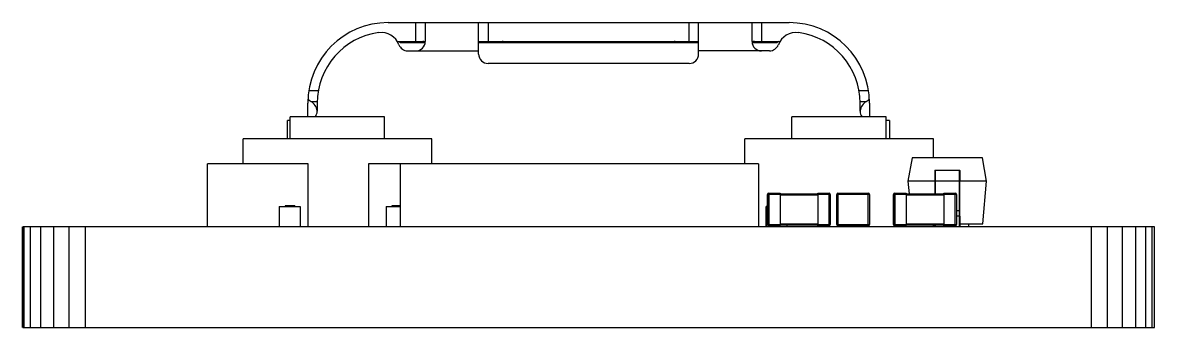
# Model space of a CAD drawing. Header units: inches. Extents: x -3.8 to 68.3, y -16.6 to 35.1.
# Drawn here: x 12.53 to 30.54, y -16.65 to -11.8 of the extents above; entities that cross this region are included whole.
import ezdxf

# ---------------------------------------------------------------- set-up
doc = ezdxf.new("R2010")
doc.units = ezdxf.units.IN
doc.header["$LTSCALE"] = 1.21
doc.header["$MEASUREMENT"] = 0
doc.layers.get('0').update_dxf_attribs({"linetype": 'CONTINUOUS'})
for name, color, linetype in [('INTFCLR_1532', 7, 'CONTINUOUS'), ('INTFCLR_1532_1', 7, 'CONTINUOUS'), ('INTFCLR_1532_2', 7, 'CONTINUOUS')]:
    doc.layers.add(name, color=color, linetype=linetype)

msp = doc.modelspace()

# ---------------------------------------------------------------- linework, layer by layer
at = {"color": 7, "linetype": 'Continuous'}
for p, q in [((18.346, -11.798), (18.927, -11.798)), ((18.786, -12.098), (18.786, -11.798)), ((18.936, -11.801), (18.927, -11.798)), ((18.936, -11.798), (19.786, -11.798)), ((18.936, -11.801), (18.936, -12.098)), ((19.795, -11.798), (19.786, -11.801)), ((19.786, -12.298), (19.786, -11.801)), ((19.795, -11.798), (23.277, -11.798)), ((19.936, -11.798), (19.936, -12.098)), ((23.136, -12.098), (23.136, -11.798)), ((23.286, -11.801), (23.277, -11.798)), ((23.286, -11.798), (24.136, -11.798)), ((23.286, -12.298), (23.286, -11.801)), ((24.145, -11.798), (24.136, -11.801)), ((24.136, -12.098), (24.136, -11.801)), ((24.145, -11.798), (24.726, -11.798)), ((24.286, -11.798), (24.286, -12.098)), ((18.489, -12.098), (18.936, -12.098)), ((18.933, -12.118), (18.541, -12.118)), ((18.932, -12.099), (18.927, -12.098)), ((23.286, -12.118), (19.786, -12.118)), ((19.795, -12.098), (23.277, -12.098)), ((24.136, -12.098), (24.583, -12.098)), ((24.145, -12.098), (24.137, -12.102)), ((24.531, -12.118), (24.139, -12.118)), ((18.658, -12.248), (19.786, -12.248)), ((24.414, -12.248), (23.286, -12.248)), ((23.136, -12.448), (19.936, -12.448)), ((17.082, -12.878), (17.234, -12.878)), ((25.838, -12.878), (25.99, -12.878)), ((17.066, -13.298), (17.066, -13.078)), ((17.116, -13.052), (17.218, -13.052)), ((17.216, -13.078), (17.216, -13.208)), ((25.854, -13.052), (25.956, -13.052)), ((25.856, -13.208), (25.856, -13.078)), ((26.006, -13.078), (26.006, -13.298)), ((16.789, -13.648), (16.789, -13.298)), ((18.289, -13.298), (16.789, -13.298)), ((17.196, -13.283), (17.196, -13.298)), ((18.289, -13.648), (18.289, -13.298)), ((26.271, -13.298), (24.771, -13.298)), ((24.771, -13.648), (24.771, -13.298)), ((25.876, -13.298), (25.876, -13.283)), ((26.271, -13.648), (26.271, -13.298)), ((16.746, -13.648), (16.746, -13.358)), ((16.789, -13.358), (16.746, -13.358)), ((26.326, -13.358), (26.271, -13.358)), ((26.326, -13.358), (26.326, -13.648)), ((16.039, -14.048), (16.039, -13.648)), ((16.04, -14.048), (16.04, -13.648)), ((19.039, -13.648), (16.04, -13.648)), ((19.039, -14.048), (19.039, -13.648)), ((24.021, -14.048), (24.021, -13.648)), ((27.022, -13.648), (24.022, -13.648)), ((24.022, -14.048), (24.022, -13.648)), ((27.022, -13.948), (27.022, -13.648)), ((26.684, -13.948), (26.618, -14.323)), ((26.684, -13.948), (26.618, -14.323)), ((27.802, -13.948), (26.684, -13.948)), ((27.868, -14.323), (27.802, -13.948)), ((15.47, -15.048), (15.47, -14.048)), ((15.471, -15.048), (15.471, -14.048)), ((17.071, -14.048), (15.471, -14.048)), ((17.071, -15.048), (17.071, -14.048)), ((18.032, -14.048), (18.032, -15.048)), ((18.033, -14.048), (18.033, -15.048)), ((24.238, -14.048), (18.033, -14.048)), ((18.538, -14.048), (18.538, -15.048)), ((24.238, -14.048), (24.238, -15.048)), ((27.043, -14.153), (27.043, -14.523)), ((27.048, -14.148), (27.438, -14.148)), ((27.048, -14.148), (27.048, -14.523)), ((27.438, -15.043), (27.438, -14.148)), ((27.443, -14.153), (27.443, -14.32)), ((27.043, -14.323), (26.618, -14.323)), ((26.618, -14.323), (26.635, -14.523)), ((26.618, -14.323), (26.635, -14.523)), ((27.048, -14.32), (27.043, -14.32)), ((27.438, -14.32), (27.048, -14.32)), ((27.443, -14.32), (27.438, -14.32)), ((27.443, -14.878), (27.443, -14.32)), ((27.868, -14.323), (27.443, -14.323)), ((27.809, -14.998), (27.868, -14.323)), ((16.614, -14.723), (16.614, -15.048)), ((16.614, -14.723), (16.614, -15.048)), ((16.614, -14.723), (16.944, -14.723)), ((16.614, -14.748), (16.614, -14.748)), ((16.705, -14.713), (16.705, -14.723)), ((16.863, -14.713), (16.705, -14.713)), ((16.709, -14.713), (16.709, -14.723)), ((16.859, -14.713), (16.859, -14.723)), ((16.863, -14.713), (16.863, -14.723)), ((16.944, -14.723), (16.944, -15.048)), ((18.314, -14.723), (18.314, -15.048)), ((18.314, -14.723), (18.314, -15.048)), ((18.314, -14.723), (18.538, -14.723)), ((18.314, -14.748), (18.314, -14.748)), ((18.405, -14.713), (18.405, -14.723)), ((18.538, -14.713), (18.405, -14.713)), ((18.409, -14.713), (18.409, -14.723)), ((24.382, -14.723), (24.36, -14.723)), ((24.36, -15.048), (24.36, -14.723)), ((24.36, -14.723), (24.36, -15.048)), ((24.36, -14.748), (24.36, -14.748)), ((27.388, -14.787), (27.438, -14.787)), ((27.388, -14.873), (27.438, -14.873)), ((27.443, -14.878), (27.388, -14.878)), ((27.438, -14.787), (27.443, -14.787)), ((27.443, -14.878), (27.443, -15.043)), ((12.529, -16.648), (12.529, -15.048)), ((12.53, -16.648), (12.53, -15.048)), ((30.538, -15.048), (12.53, -15.048)), ((12.556, -16.648), (12.556, -15.048)), ((12.656, -16.648), (12.656, -15.048)), ((12.817, -16.648), (12.817, -15.048)), ((13.026, -16.648), (13.026, -15.048)), ((13.269, -16.648), (13.269, -15.048)), ((13.53, -16.648), (13.53, -15.048)), ((16.614, -15.023), (16.614, -15.023)), ((18.314, -15.023), (18.314, -15.023)), ((24.36, -15.023), (24.36, -15.023)), ((24.69, -15.023), (24.69, -15.048)), ((27.022, -15.048), (27.022, -15.023)), ((27.043, -15.023), (27.043, -15.043)), ((27.043, -15.043), (27.043, -15.023)), ((27.043, -15.043), (27.043, -15.023)), ((27.043, -15.043), (27.443, -15.043)), ((27.048, -15.023), (27.048, -15.043)), ((27.443, -14.998), (27.809, -14.998)), ((27.582, -14.998), (27.582, -15.048)), ((29.54, -16.648), (29.54, -15.048)), ((29.791, -16.648), (29.791, -15.048)), ((30.034, -16.648), (30.034, -15.048)), ((30.243, -16.648), (30.243, -15.048)), ((30.403, -16.648), (30.403, -15.048)), ((30.504, -16.648), (30.504, -15.048)), ((30.538, -16.648), (30.538, -15.048)), ((12.53, -16.648), (30.538, -16.648))]:
    msp.add_line(p, q, dxfattribs=at)
for centre, radius, start, end in [((18.346, -13.078), 1.28, 90, 180), ((24.726, -13.078), 1.28, 0, 90), ((18.346, -13.078), 1.13, 97.6158, 180), ((18.236, -12.256), 0.3, 20.463, 97.6158), ((24.836, -12.256), 0.3, 82.3842, 159.537), ((24.726, -13.078), 1.13, 0, 82.3842), ((18.471, -12.185), 0.0967, 43.6028, 63.6972), ((18.658, -12.098), 0.15, 200.463, 270), ((18.786, -12.098), 0.15, 270, 0), ((18.896, -12.198), 0.1, 66.8756, 90), ((20.176, -12.198), 0.1, 90, 126.3612), ((22.896, -12.198), 0.1, 53.6388, 90), ((24.286, -12.098), 0.15, 180, 270), ((24.176, -12.198), 0.1, 90, 113.1187), ((24.414, -12.098), 0.15, 270, 339.537), ((24.601, -12.185), 0.0967, 116.2916, 136.4035), ((19.936, -12.298), 0.15, 180, 270), ((23.136, -12.298), 0.15, 270, 0), ((17.066, -13.208), 0.15, 322.6316, 0), ((26.006, -13.208), 0.15, 180, 217.3882), ((27.048, -14.153), 0.005, 90, 180), ((27.438, -14.153), 0.005, 0, 90), ((27.438, -14.878), 0.005, 0, 90)]:
    msp.add_arc(centre, radius, start, end, dxfattribs=at)
for centre, major_axis, start_param, end_param in [((17.216, -12.878), (0.2, 0), -2.40615, -2.094395), ((17.016, -13.225), (0.2, 0), 0.114623, 1.047198), ((26.056, -13.225), (0, 0.2), 0.523599, 1.456174), ((25.856, -12.878), (0, 0.2), -2.617994, -2.306239)]:
    msp.add_ellipse(centre, major_axis=major_axis, ratio=1, start_param=start_param, end_param=end_param, dxfattribs=at)
at = {"layer": 'INTFCLR_1532', "color": 7, "linetype": 'Continuous'}
for p, q in [((24.582, -14.533), (24.382, -14.533)), ((24.382, -14.533), (24.382, -15.013)), ((24.382, -15.013), (24.382, -14.533)), ((24.402, -14.513), (24.582, -14.513)), ((24.402, -14.513), (24.402, -15.013)), ((24.582, -14.513), (24.582, -15.013)), ((25.484, -14.533), (25.484, -15.013)), ((25.504, -14.513), (25.504, -14.513)), ((27.188, -14.523), (27.188, -14.513)), ((27.189, -14.513), (27.369, -14.513)), ((27.189, -14.513), (27.189, -15.023)), ((27.389, -14.533), (27.189, -14.533)), ((27.369, -15.033), (27.369, -14.513)), ((27.389, -14.533), (27.389, -15.013)), ((24.382, -15.013), (24.582, -15.013)), ((24.402, -15.013), (24.402, -15.033)), ((24.582, -15.033), (24.402, -15.033)), ((24.582, -15.033), (24.582, -15.013)), ((25.504, -15.033), (25.504, -15.033)), ((27.188, -15.033), (27.188, -15.023)), ((27.189, -15.013), (27.389, -15.013)), ((27.189, -15.023), (27.189, -15.033)), ((27.369, -15.033), (27.189, -15.033))]:
    msp.add_line(p, q, dxfattribs=at)
for centre, start, end in [((24.402, -14.533), 90, 180), ((24.402, -14.533), 90, 180), ((25.504, -14.533), 90, 180), ((27.369, -14.533), 0, 90), ((24.402, -15.013), 180, 270), ((24.402, -15.013), 180, 270), ((25.504, -15.013), 180, 270), ((27.369, -15.013), 270, 0)]:
    msp.add_arc(centre, 0.02, start, end, dxfattribs=at)
at = {"layer": 'INTFCLR_1532_1', "color": 7, "linetype": 'Continuous'}
for p, q in [((24.582, -14.523), (25.182, -14.523)), ((25.182, -14.543), (24.582, -14.543)), ((26.589, -14.523), (27.189, -14.523)), ((27.189, -14.543), (26.589, -14.543)), ((24.582, -15.003), (25.182, -15.003)), ((25.182, -15.023), (24.582, -15.023)), ((26.589, -15.003), (27.189, -15.003)), ((27.189, -15.023), (26.589, -15.023))]:
    msp.add_line(p, q, dxfattribs=at)
at = {"layer": 'INTFCLR_1532_2', "color": 7, "linetype": 'Continuous'}
for p, q in [((25.182, -14.513), (25.362, -14.513)), ((25.182, -14.513), (25.182, -15.023)), ((25.182, -14.523), (25.182, -14.513)), ((25.382, -14.533), (25.182, -14.533)), ((25.362, -15.033), (25.362, -14.513)), ((25.382, -14.533), (25.382, -15.013)), ((26.004, -14.533), (25.484, -14.533)), ((25.484, -15.013), (25.484, -14.533)), ((25.504, -14.513), (25.984, -14.513)), ((25.504, -14.513), (25.504, -15.013)), ((25.984, -15.033), (25.984, -14.513)), ((26.004, -14.533), (26.004, -15.013)), ((26.388, -14.533), (26.388, -15.013)), ((26.589, -14.533), (26.389, -14.533)), ((26.389, -15.013), (26.389, -14.533)), ((26.409, -14.513), (26.589, -14.513)), ((26.409, -14.513), (26.409, -15.013)), ((26.589, -14.513), (26.589, -15.013)), ((25.182, -15.013), (25.382, -15.013)), ((25.182, -15.033), (25.182, -15.023)), ((25.182, -15.023), (25.182, -15.033)), ((25.362, -15.033), (25.182, -15.033)), ((25.484, -15.013), (26.004, -15.013)), ((25.504, -15.013), (25.504, -15.033)), ((25.984, -15.033), (25.504, -15.033)), ((26.389, -15.013), (26.589, -15.013)), ((26.409, -15.013), (26.409, -15.033)), ((26.589, -15.033), (26.409, -15.033)), ((26.589, -15.033), (26.589, -15.013))]:
    msp.add_line(p, q, dxfattribs=at)
for centre, start, end in [((25.362, -14.533), 0, 90), ((25.504, -14.533), 90, 180), ((25.984, -14.533), 0, 90), ((26.408, -14.533), 90, 180), ((26.409, -14.533), 90, 180), ((25.362, -15.013), 270, 0), ((25.504, -15.013), 180, 270), ((25.984, -15.013), 270, 0), ((26.408, -15.013), 180, 270), ((26.409, -15.013), 180, 270)]:
    msp.add_arc(centre, 0.02, start, end, dxfattribs=at)

doc.saveas('drawing.dxf')
